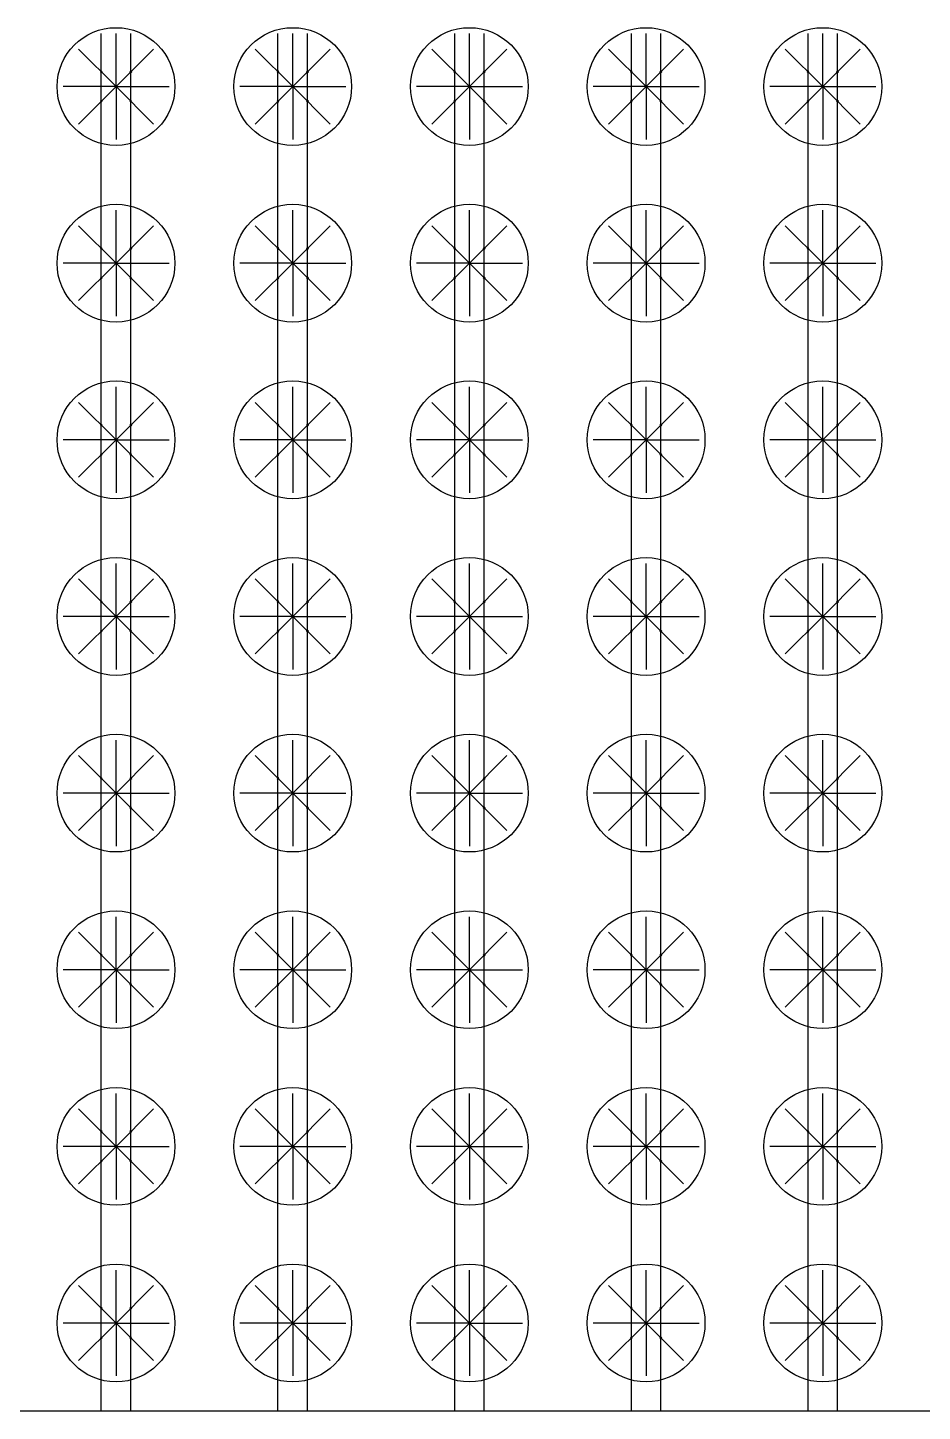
# Model space of a CAD drawing. Header units: metres. Extents: x -1021672 to -1021230, y -2826902 to -2826531.
# Drawn here: x -1021599.44 to -1021569.06, y -2826672.66 to -2826625.66 of the extents above; entities that cross this region are included whole.
import ezdxf

# ---------------------------------------------------------------- set-up
doc = ezdxf.new("R2010")
doc.units = ezdxf.units.M
for name, color, linetype in [('IRRIG-LATERAL', 6, 'Continuous'), ('PUMP-STATION-1', 40, 'Continuous'), ('TREES', 94, 'Continuous'), ('V-CTRL-BMRK', 150, 'Continuous')]:
    doc.layers.add(name, color=color, linetype=linetype)

# ---------------------------------------------------------------- blocks, each defined once
blk = doc.blocks.new('MANGO_TREE')
at = {"layer": 'TREES'}
for q in [(0, 1.8), (-1.273, 1.273), (1.273, 1.273), (-1.8, 0), (-1.273, -1.273), (1.8, 0), (0, -1.8), (1.273, -1.273)]:
    blk.add_line((0, 0), q, dxfattribs=at)
blk.add_circle((0, 0), 2, dxfattribs=at)
blk = doc.blocks.new('dripper')
at = {"layer": 'PUMP-STATION-1', "true_color": 0x7aafdf}
h = blk.add_hatch(color=143, dxfattribs=at)
h.dxf.hatch_style = 1
h.paths.add_polyline_path([(-1021243.937, -2826723.087), (-1021243.937, -2826723.101), (-1021243.929, -2826723.109), (-1021243.921, -2826723.102)])
h.paths.add_polyline_path([(-1021243.921, -2826723.102), (-1021243.929, -2826723.109), (-1021243.92, -2826723.117), (-1021243.937, -2826723.133), (-1021243.937, -2826723.147), (-1021243.906, -2826723.117)])
h.paths.add_polyline_path([(-1021243.937, -2826723.133), (-1021243.945, -2826723.125), (-1021243.952, -2826723.132), (-1021243.937, -2826723.147)])
h.paths.add_polyline_path([(-1021243.953, -2826723.117), (-1021243.937, -2826723.101), (-1021243.937, -2826723.087), (-1021243.967, -2826723.117), (-1021243.952, -2826723.132), (-1021243.945, -2826723.125)])
at = {"layer": 'PUMP-STATION-1', "true_color": 0x22346e}
h = blk.add_hatch(color=159, dxfattribs=at)
h.dxf.hatch_style = 1
h.paths.add_polyline_path([(-1021243.937, -2826723.101), (-1021243.953, -2826723.117), (-1021243.945, -2826723.125), (-1021243.937, -2826723.117)])
h.paths.add_polyline_path([(-1021243.937, -2826723.101), (-1021243.937, -2826723.117), (-1021243.929, -2826723.109)])
h.paths.add_polyline_path([(-1021243.92, -2826723.117), (-1021243.929, -2826723.109), (-1021243.937, -2826723.117), (-1021243.937, -2826723.133)])
h.paths.add_polyline_path([(-1021243.937, -2826723.117), (-1021243.945, -2826723.125), (-1021243.937, -2826723.133)])
at = {"layer": 'PUMP-STATION-1', "flags": 128}
for points in [[(-1021243.906, -2826723.117), (-1021243.937, -2826723.087), (-1021243.967, -2826723.117), (-1021243.937, -2826723.147)], [(-1021243.92, -2826723.117), (-1021243.937, -2826723.101), (-1021243.953, -2826723.117), (-1021243.937, -2826723.133)]]:
    blk.add_lwpolyline(points, close=True, dxfattribs=at)
blk = doc.blocks.new('*U2394')
at = {"layer": 'PUMP-STATION-1'}
blk.add_blockref('dripper', (1021243.937, 2826723.117), dxfattribs=at)
blk = doc.blocks.new('*U2395')
at = {"layer": 'PUMP-STATION-1', "color": 0, "linetype": 'ByBlock', "lineweight": -2, "transparency": 16777216}
for p, rotation in [((-1021244.937, -2826723.117), 90.00000000000001), ((-1021244.937, -2826724.117), 180), ((-1021243.937, -2826724.117), 270)]:
    blk.add_blockref('*U2394', p, dxfattribs=dict(at, rotation=rotation))
blk.add_blockref('*U2394', (-1021243.937, -2826723.117), dxfattribs=at)
blk = doc.blocks.new('*U2396')
at = {"layer": 'PUMP-STATION-1'}
blk.add_blockref('dripper', (1021243.937, 2826723.117), dxfattribs=at)
blk = doc.blocks.new('*U2397')
at = {"layer": 'PUMP-STATION-1', "color": 0, "linetype": 'ByBlock', "lineweight": -2, "transparency": 16777216}
for p, rotation in [((-1021244.937, -2826723.117), 90.00000000000001), ((-1021244.937, -2826724.117), 180), ((-1021243.937, -2826724.117), 270)]:
    blk.add_blockref('*U2396', p, dxfattribs=dict(at, rotation=rotation))
blk.add_blockref('*U2396', (-1021243.937, -2826723.117), dxfattribs=at)
blk = doc.blocks.new('*U2398')
at = {"layer": 'PUMP-STATION-1'}
blk.add_blockref('dripper', (1021243.937, 2826723.117), dxfattribs=at)
blk = doc.blocks.new('*U2399')
at = {"layer": 'PUMP-STATION-1', "color": 0, "linetype": 'ByBlock', "lineweight": -2, "transparency": 16777216}
for p, rotation in [((-1021244.937, -2826723.117), 90.00000000000001), ((-1021244.937, -2826724.117), 180), ((-1021243.937, -2826724.117), 270)]:
    blk.add_blockref('*U2398', p, dxfattribs=dict(at, rotation=rotation))
blk.add_blockref('*U2398', (-1021243.937, -2826723.117), dxfattribs=at)
blk = doc.blocks.new('*U2232')
at = {"layer": 'PUMP-STATION-1'}
blk.add_blockref('dripper', (1021243.937, 2826723.117), dxfattribs=at)
blk = doc.blocks.new('*U2233')
at = {"layer": 'PUMP-STATION-1', "color": 0, "linetype": 'ByBlock', "lineweight": -2, "transparency": 16777216}
for p, rotation in [((-1021244.937, -2826723.117), 90.00000000000001), ((-1021244.937, -2826724.117), 180), ((-1021243.937, -2826724.117), 270)]:
    blk.add_blockref('*U2232', p, dxfattribs=dict(at, rotation=rotation))
blk.add_blockref('*U2232', (-1021243.937, -2826723.117), dxfattribs=at)
blk = doc.blocks.new('*U2234')
at = {"layer": 'PUMP-STATION-1'}
blk.add_blockref('dripper', (1021243.937, 2826723.117), dxfattribs=at)
blk = doc.blocks.new('*U2235')
at = {"layer": 'PUMP-STATION-1', "color": 0, "linetype": 'ByBlock', "lineweight": -2, "transparency": 16777216}
for p, rotation in [((-1021244.937, -2826723.117), 90.00000000000001), ((-1021244.937, -2826724.117), 180), ((-1021243.937, -2826724.117), 270)]:
    blk.add_blockref('*U2234', p, dxfattribs=dict(at, rotation=rotation))
blk.add_blockref('*U2234', (-1021243.937, -2826723.117), dxfattribs=at)
blk = doc.blocks.new('*U2236')
at = {"layer": 'PUMP-STATION-1'}
blk.add_blockref('dripper', (1021243.937, 2826723.117), dxfattribs=at)
blk = doc.blocks.new('*U2237')
at = {"layer": 'PUMP-STATION-1', "color": 0, "linetype": 'ByBlock', "lineweight": -2, "transparency": 16777216}
for p, rotation in [((-1021244.937, -2826723.117), 90.00000000000001), ((-1021244.937, -2826724.117), 180), ((-1021243.937, -2826724.117), 270)]:
    blk.add_blockref('*U2236', p, dxfattribs=dict(at, rotation=rotation))
blk.add_blockref('*U2236', (-1021243.937, -2826723.117), dxfattribs=at)
blk = doc.blocks.new('*U2238')
at = {"layer": 'PUMP-STATION-1'}
blk.add_blockref('dripper', (1021243.937, 2826723.117), dxfattribs=at)
blk = doc.blocks.new('*U2239')
at = {"layer": 'PUMP-STATION-1', "color": 0, "linetype": 'ByBlock', "lineweight": -2, "transparency": 16777216}
for p, rotation in [((-1021244.937, -2826723.117), 90.00000000000001), ((-1021244.937, -2826724.117), 180), ((-1021243.937, -2826724.117), 270)]:
    blk.add_blockref('*U2238', p, dxfattribs=dict(at, rotation=rotation))
blk.add_blockref('*U2238', (-1021243.937, -2826723.117), dxfattribs=at)
blk = doc.blocks.new('*U2240')
at = {"layer": 'PUMP-STATION-1'}
blk.add_blockref('dripper', (1021243.937, 2826723.117), dxfattribs=at)
blk = doc.blocks.new('*U2241')
at = {"layer": 'PUMP-STATION-1', "color": 0, "linetype": 'ByBlock', "lineweight": -2, "transparency": 16777216}
for p, rotation in [((-1021244.937, -2826723.117), 90.00000000000001), ((-1021244.937, -2826724.117), 180), ((-1021243.937, -2826724.117), 270)]:
    blk.add_blockref('*U2240', p, dxfattribs=dict(at, rotation=rotation))
blk.add_blockref('*U2240', (-1021243.937, -2826723.117), dxfattribs=at)
blk = doc.blocks.new('*U2270')
at = {"layer": 'PUMP-STATION-1'}
blk.add_blockref('dripper', (1021243.937, 2826723.117), dxfattribs=at)
blk = doc.blocks.new('*U2271')
at = {"layer": 'PUMP-STATION-1', "color": 0, "linetype": 'ByBlock', "lineweight": -2, "transparency": 16777216}
for p, rotation in [((-1021244.937, -2826723.117), 90.00000000000001), ((-1021244.937, -2826724.117), 180), ((-1021243.937, -2826724.117), 270)]:
    blk.add_blockref('*U2270', p, dxfattribs=dict(at, rotation=rotation))
blk.add_blockref('*U2270', (-1021243.937, -2826723.117), dxfattribs=at)
blk = doc.blocks.new('*U2272')
at = {"layer": 'PUMP-STATION-1'}
blk.add_blockref('dripper', (1021243.937, 2826723.117), dxfattribs=at)
blk = doc.blocks.new('*U2273')
at = {"layer": 'PUMP-STATION-1', "color": 0, "linetype": 'ByBlock', "lineweight": -2, "transparency": 16777216}
for p, rotation in [((-1021244.937, -2826723.117), 90.00000000000001), ((-1021244.937, -2826724.117), 180), ((-1021243.937, -2826724.117), 270)]:
    blk.add_blockref('*U2272', p, dxfattribs=dict(at, rotation=rotation))
blk.add_blockref('*U2272', (-1021243.937, -2826723.117), dxfattribs=at)
blk = doc.blocks.new('*U2274')
at = {"layer": 'PUMP-STATION-1'}
blk.add_blockref('dripper', (1021243.937, 2826723.117), dxfattribs=at)
blk = doc.blocks.new('*U2275')
at = {"layer": 'PUMP-STATION-1', "color": 0, "linetype": 'ByBlock', "lineweight": -2, "transparency": 16777216}
for p, rotation in [((-1021244.937, -2826723.117), 90.00000000000001), ((-1021244.937, -2826724.117), 180), ((-1021243.937, -2826724.117), 270)]:
    blk.add_blockref('*U2274', p, dxfattribs=dict(at, rotation=rotation))
blk.add_blockref('*U2274', (-1021243.937, -2826723.117), dxfattribs=at)
blk = doc.blocks.new('*U2276')
at = {"layer": 'PUMP-STATION-1'}
blk.add_blockref('dripper', (1021243.937, 2826723.117), dxfattribs=at)
blk = doc.blocks.new('*U2277')
at = {"layer": 'PUMP-STATION-1', "color": 0, "linetype": 'ByBlock', "lineweight": -2, "transparency": 16777216}
for p, rotation in [((-1021244.937, -2826723.117), 90.00000000000001), ((-1021244.937, -2826724.117), 180), ((-1021243.937, -2826724.117), 270)]:
    blk.add_blockref('*U2276', p, dxfattribs=dict(at, rotation=rotation))
blk.add_blockref('*U2276', (-1021243.937, -2826723.117), dxfattribs=at)
blk = doc.blocks.new('*U2182')
at = {"layer": 'PUMP-STATION-1'}
blk.add_blockref('dripper', (1021243.937, 2826723.117), dxfattribs=at)
blk = doc.blocks.new('*U2183')
at = {"layer": 'PUMP-STATION-1', "color": 0, "linetype": 'ByBlock', "lineweight": -2, "transparency": 16777216}
for p, rotation in [((-1021244.937, -2826723.117), 90.00000000000001), ((-1021244.937, -2826724.117), 180), ((-1021243.937, -2826724.117), 270)]:
    blk.add_blockref('*U2182', p, dxfattribs=dict(at, rotation=rotation))
blk.add_blockref('*U2182', (-1021243.937, -2826723.117), dxfattribs=at)
blk = doc.blocks.new('*U2184')
at = {"layer": 'PUMP-STATION-1'}
blk.add_blockref('dripper', (1021243.937, 2826723.117), dxfattribs=at)
blk = doc.blocks.new('*U2185')
at = {"layer": 'PUMP-STATION-1', "color": 0, "linetype": 'ByBlock', "lineweight": -2, "transparency": 16777216}
for p, rotation in [((-1021244.937, -2826723.117), 90.00000000000001), ((-1021244.937, -2826724.117), 180), ((-1021243.937, -2826724.117), 270)]:
    blk.add_blockref('*U2184', p, dxfattribs=dict(at, rotation=rotation))
blk.add_blockref('*U2184', (-1021243.937, -2826723.117), dxfattribs=at)
blk = doc.blocks.new('*U2186')
at = {"layer": 'PUMP-STATION-1'}
blk.add_blockref('dripper', (1021243.937, 2826723.117), dxfattribs=at)
blk = doc.blocks.new('*U2187')
at = {"layer": 'PUMP-STATION-1', "color": 0, "linetype": 'ByBlock', "lineweight": -2, "transparency": 16777216}
for p, rotation in [((-1021244.937, -2826723.117), 90.00000000000001), ((-1021244.937, -2826724.117), 180), ((-1021243.937, -2826724.117), 270)]:
    blk.add_blockref('*U2186', p, dxfattribs=dict(at, rotation=rotation))
blk.add_blockref('*U2186', (-1021243.937, -2826723.117), dxfattribs=at)
blk = doc.blocks.new('*U2188')
at = {"layer": 'PUMP-STATION-1'}
blk.add_blockref('dripper', (1021243.937, 2826723.117), dxfattribs=at)
blk = doc.blocks.new('*U2189')
at = {"layer": 'PUMP-STATION-1', "color": 0, "linetype": 'ByBlock', "lineweight": -2, "transparency": 16777216}
for p, rotation in [((-1021244.937, -2826723.117), 90.00000000000001), ((-1021244.937, -2826724.117), 180), ((-1021243.937, -2826724.117), 270)]:
    blk.add_blockref('*U2188', p, dxfattribs=dict(at, rotation=rotation))
blk.add_blockref('*U2188', (-1021243.937, -2826723.117), dxfattribs=at)
blk = doc.blocks.new('*U2576')
at = {"layer": 'PUMP-STATION-1'}
blk.add_blockref('dripper', (1021243.937, 2826723.117), dxfattribs=at)
blk = doc.blocks.new('*U2577')
at = {"layer": 'PUMP-STATION-1', "color": 0, "linetype": 'ByBlock', "lineweight": -2, "transparency": 16777216}
for p, rotation in [((-1021244.937, -2826723.117), 90.00000000000001), ((-1021244.937, -2826724.117), 180), ((-1021243.937, -2826724.117), 270)]:
    blk.add_blockref('*U2576', p, dxfattribs=dict(at, rotation=rotation))
blk.add_blockref('*U2576', (-1021243.937, -2826723.117), dxfattribs=at)
blk = doc.blocks.new('*U2578')
at = {"layer": 'PUMP-STATION-1'}
blk.add_blockref('dripper', (1021243.937, 2826723.117), dxfattribs=at)
blk = doc.blocks.new('*U2579')
at = {"layer": 'PUMP-STATION-1', "color": 0, "linetype": 'ByBlock', "lineweight": -2, "transparency": 16777216}
for p, rotation in [((-1021244.937, -2826723.117), 90.00000000000001), ((-1021244.937, -2826724.117), 180), ((-1021243.937, -2826724.117), 270)]:
    blk.add_blockref('*U2578', p, dxfattribs=dict(at, rotation=rotation))
blk.add_blockref('*U2578', (-1021243.937, -2826723.117), dxfattribs=at)
blk = doc.blocks.new('*U2580')
at = {"layer": 'PUMP-STATION-1'}
blk.add_blockref('dripper', (1021243.937, 2826723.117), dxfattribs=at)
blk = doc.blocks.new('*U2581')
at = {"layer": 'PUMP-STATION-1', "color": 0, "linetype": 'ByBlock', "lineweight": -2, "transparency": 16777216}
for p, rotation in [((-1021244.937, -2826723.117), 90.00000000000001), ((-1021244.937, -2826724.117), 180), ((-1021243.937, -2826724.117), 270)]:
    blk.add_blockref('*U2580', p, dxfattribs=dict(at, rotation=rotation))
blk.add_blockref('*U2580', (-1021243.937, -2826723.117), dxfattribs=at)
blk = doc.blocks.new('*U2582')
at = {"layer": 'PUMP-STATION-1'}
blk.add_blockref('dripper', (1021243.937, 2826723.117), dxfattribs=at)
blk = doc.blocks.new('*U2583')
at = {"layer": 'PUMP-STATION-1', "color": 0, "linetype": 'ByBlock', "lineweight": -2, "transparency": 16777216}
for p, rotation in [((-1021244.937, -2826723.117), 90.00000000000001), ((-1021244.937, -2826724.117), 180), ((-1021243.937, -2826724.117), 270)]:
    blk.add_blockref('*U2582', p, dxfattribs=dict(at, rotation=rotation))
blk.add_blockref('*U2582', (-1021243.937, -2826723.117), dxfattribs=at)
blk = doc.blocks.new('*U2584')
at = {"layer": 'PUMP-STATION-1'}
blk.add_blockref('dripper', (1021243.937, 2826723.117), dxfattribs=at)
blk = doc.blocks.new('*U2585')
at = {"layer": 'PUMP-STATION-1', "color": 0, "linetype": 'ByBlock', "lineweight": -2, "transparency": 16777216}
for p, rotation in [((-1021244.937, -2826723.117), 90.00000000000001), ((-1021244.937, -2826724.117), 180), ((-1021243.937, -2826724.117), 270)]:
    blk.add_blockref('*U2584', p, dxfattribs=dict(at, rotation=rotation))
blk.add_blockref('*U2584', (-1021243.937, -2826723.117), dxfattribs=at)
blk = doc.blocks.new('*U2566')
at = {"layer": 'PUMP-STATION-1'}
blk.add_blockref('dripper', (1021243.937, 2826723.117), dxfattribs=at)
blk = doc.blocks.new('*U2567')
at = {"layer": 'PUMP-STATION-1', "color": 0, "linetype": 'ByBlock', "lineweight": -2, "transparency": 16777216}
for p, rotation in [((-1021244.937, -2826723.117), 90.00000000000001), ((-1021244.937, -2826724.117), 180), ((-1021243.937, -2826724.117), 270)]:
    blk.add_blockref('*U2566', p, dxfattribs=dict(at, rotation=rotation))
blk.add_blockref('*U2566', (-1021243.937, -2826723.117), dxfattribs=at)
blk = doc.blocks.new('*U2568')
at = {"layer": 'PUMP-STATION-1'}
blk.add_blockref('dripper', (1021243.937, 2826723.117), dxfattribs=at)
blk = doc.blocks.new('*U2569')
at = {"layer": 'PUMP-STATION-1', "color": 0, "linetype": 'ByBlock', "lineweight": -2, "transparency": 16777216}
for p, rotation in [((-1021244.937, -2826723.117), 90.00000000000001), ((-1021244.937, -2826724.117), 180), ((-1021243.937, -2826724.117), 270)]:
    blk.add_blockref('*U2568', p, dxfattribs=dict(at, rotation=rotation))
blk.add_blockref('*U2568', (-1021243.937, -2826723.117), dxfattribs=at)
blk = doc.blocks.new('*U2570')
at = {"layer": 'PUMP-STATION-1'}
blk.add_blockref('dripper', (1021243.937, 2826723.117), dxfattribs=at)
blk = doc.blocks.new('*U2571')
at = {"layer": 'PUMP-STATION-1', "color": 0, "linetype": 'ByBlock', "lineweight": -2, "transparency": 16777216}
for p, rotation in [((-1021244.937, -2826723.117), 90.00000000000001), ((-1021244.937, -2826724.117), 180), ((-1021243.937, -2826724.117), 270)]:
    blk.add_blockref('*U2570', p, dxfattribs=dict(at, rotation=rotation))
blk.add_blockref('*U2570', (-1021243.937, -2826723.117), dxfattribs=at)
blk = doc.blocks.new('*U2432')
at = {"layer": 'PUMP-STATION-1'}
blk.add_blockref('dripper', (1021243.937, 2826723.117), dxfattribs=at)
blk = doc.blocks.new('*U2433')
at = {"layer": 'PUMP-STATION-1', "color": 0, "linetype": 'ByBlock', "lineweight": -2, "transparency": 16777216}
for p, rotation in [((-1021244.937, -2826723.117), 90.00000000000001), ((-1021244.937, -2826724.117), 180), ((-1021243.937, -2826724.117), 270)]:
    blk.add_blockref('*U2432', p, dxfattribs=dict(at, rotation=rotation))
blk.add_blockref('*U2432', (-1021243.937, -2826723.117), dxfattribs=at)
blk = doc.blocks.new('*U2434')
at = {"layer": 'PUMP-STATION-1'}
blk.add_blockref('dripper', (1021243.937, 2826723.117), dxfattribs=at)
blk = doc.blocks.new('*U2435')
at = {"layer": 'PUMP-STATION-1', "color": 0, "linetype": 'ByBlock', "lineweight": -2, "transparency": 16777216}
for p, rotation in [((-1021244.937, -2826723.117), 90.00000000000001), ((-1021244.937, -2826724.117), 180), ((-1021243.937, -2826724.117), 270)]:
    blk.add_blockref('*U2434', p, dxfattribs=dict(at, rotation=rotation))
blk.add_blockref('*U2434', (-1021243.937, -2826723.117), dxfattribs=at)
blk = doc.blocks.new('*U2436')
at = {"layer": 'PUMP-STATION-1'}
blk.add_blockref('dripper', (1021243.937, 2826723.117), dxfattribs=at)
blk = doc.blocks.new('*U2437')
at = {"layer": 'PUMP-STATION-1', "color": 0, "linetype": 'ByBlock', "lineweight": -2, "transparency": 16777216}
for p, rotation in [((-1021244.937, -2826723.117), 90.00000000000001), ((-1021244.937, -2826724.117), 180), ((-1021243.937, -2826724.117), 270)]:
    blk.add_blockref('*U2436', p, dxfattribs=dict(at, rotation=rotation))
blk.add_blockref('*U2436', (-1021243.937, -2826723.117), dxfattribs=at)
blk = doc.blocks.new('*U2438')
at = {"layer": 'PUMP-STATION-1'}
blk.add_blockref('dripper', (1021243.937, 2826723.117), dxfattribs=at)
blk = doc.blocks.new('*U2439')
at = {"layer": 'PUMP-STATION-1', "color": 0, "linetype": 'ByBlock', "lineweight": -2, "transparency": 16777216}
for p, rotation in [((-1021244.937, -2826723.117), 90.00000000000001), ((-1021244.937, -2826724.117), 180), ((-1021243.937, -2826724.117), 270)]:
    blk.add_blockref('*U2438', p, dxfattribs=dict(at, rotation=rotation))
blk.add_blockref('*U2438', (-1021243.937, -2826723.117), dxfattribs=at)
blk = doc.blocks.new('*U2440')
at = {"layer": 'PUMP-STATION-1'}
blk.add_blockref('dripper', (1021243.937, 2826723.117), dxfattribs=at)
blk = doc.blocks.new('*U2441')
at = {"layer": 'PUMP-STATION-1', "color": 0, "linetype": 'ByBlock', "lineweight": -2, "transparency": 16777216}
for p, rotation in [((-1021244.937, -2826723.117), 90.00000000000001), ((-1021244.937, -2826724.117), 180), ((-1021243.937, -2826724.117), 270)]:
    blk.add_blockref('*U2440', p, dxfattribs=dict(at, rotation=rotation))
blk.add_blockref('*U2440', (-1021243.937, -2826723.117), dxfattribs=at)
blk = doc.blocks.new('*U2442')
at = {"layer": 'PUMP-STATION-1'}
blk.add_blockref('dripper', (1021243.937, 2826723.117), dxfattribs=at)
blk = doc.blocks.new('*U2443')
at = {"layer": 'PUMP-STATION-1', "color": 0, "linetype": 'ByBlock', "lineweight": -2, "transparency": 16777216}
for p, rotation in [((-1021244.937, -2826723.117), 90.00000000000001), ((-1021244.937, -2826724.117), 180), ((-1021243.937, -2826724.117), 270)]:
    blk.add_blockref('*U2442', p, dxfattribs=dict(at, rotation=rotation))
blk.add_blockref('*U2442', (-1021243.937, -2826723.117), dxfattribs=at)
blk = doc.blocks.new('*U2416')
at = {"layer": 'PUMP-STATION-1'}
blk.add_blockref('dripper', (1021243.937, 2826723.117), dxfattribs=at)
blk = doc.blocks.new('*U2417')
at = {"layer": 'PUMP-STATION-1', "color": 0, "linetype": 'ByBlock', "lineweight": -2, "transparency": 16777216}
for p, rotation in [((-1021244.937, -2826723.117), 90.00000000000001), ((-1021244.937, -2826724.117), 180), ((-1021243.937, -2826724.117), 270)]:
    blk.add_blockref('*U2416', p, dxfattribs=dict(at, rotation=rotation))
blk.add_blockref('*U2416', (-1021243.937, -2826723.117), dxfattribs=at)
blk = doc.blocks.new('*U2418')
at = {"layer": 'PUMP-STATION-1'}
blk.add_blockref('dripper', (1021243.937, 2826723.117), dxfattribs=at)
blk = doc.blocks.new('*U2419')
at = {"layer": 'PUMP-STATION-1', "color": 0, "linetype": 'ByBlock', "lineweight": -2, "transparency": 16777216}
for p, rotation in [((-1021244.937, -2826723.117), 90.00000000000001), ((-1021244.937, -2826724.117), 180), ((-1021243.937, -2826724.117), 270)]:
    blk.add_blockref('*U2418', p, dxfattribs=dict(at, rotation=rotation))
blk.add_blockref('*U2418', (-1021243.937, -2826723.117), dxfattribs=at)
blk = doc.blocks.new('*U2478')
at = {"layer": 'PUMP-STATION-1'}
blk.add_blockref('dripper', (1021243.937, 2826723.117), dxfattribs=at)
blk = doc.blocks.new('*U2479')
at = {"layer": 'PUMP-STATION-1', "color": 0, "linetype": 'ByBlock', "lineweight": -2, "transparency": 16777216}
for p, rotation in [((-1021244.937, -2826723.117), 90.00000000000001), ((-1021244.937, -2826724.117), 180), ((-1021243.937, -2826724.117), 270)]:
    blk.add_blockref('*U2478', p, dxfattribs=dict(at, rotation=rotation))
blk.add_blockref('*U2478', (-1021243.937, -2826723.117), dxfattribs=at)
blk = doc.blocks.new('*U2480')
at = {"layer": 'PUMP-STATION-1'}
blk.add_blockref('dripper', (1021243.937, 2826723.117), dxfattribs=at)
blk = doc.blocks.new('*U2481')
at = {"layer": 'PUMP-STATION-1', "color": 0, "linetype": 'ByBlock', "lineweight": -2, "transparency": 16777216}
for p, rotation in [((-1021244.937, -2826723.117), 90.00000000000001), ((-1021244.937, -2826724.117), 180), ((-1021243.937, -2826724.117), 270)]:
    blk.add_blockref('*U2480', p, dxfattribs=dict(at, rotation=rotation))
blk.add_blockref('*U2480', (-1021243.937, -2826723.117), dxfattribs=at)
blk = doc.blocks.new('*U2454')
at = {"layer": 'PUMP-STATION-1'}
blk.add_blockref('dripper', (1021243.937, 2826723.117), dxfattribs=at)
blk = doc.blocks.new('*U2455')
at = {"layer": 'PUMP-STATION-1', "color": 0, "linetype": 'ByBlock', "lineweight": -2, "transparency": 16777216}
for p, rotation in [((-1021244.937, -2826723.117), 90.00000000000001), ((-1021244.937, -2826724.117), 180), ((-1021243.937, -2826724.117), 270)]:
    blk.add_blockref('*U2454', p, dxfattribs=dict(at, rotation=rotation))
blk.add_blockref('*U2454', (-1021243.937, -2826723.117), dxfattribs=at)
blk = doc.blocks.new('*U2456')
at = {"layer": 'PUMP-STATION-1'}
blk.add_blockref('dripper', (1021243.937, 2826723.117), dxfattribs=at)
blk = doc.blocks.new('*U2457')
at = {"layer": 'PUMP-STATION-1', "color": 0, "linetype": 'ByBlock', "lineweight": -2, "transparency": 16777216}
for p, rotation in [((-1021244.937, -2826723.117), 90.00000000000001), ((-1021244.937, -2826724.117), 180), ((-1021243.937, -2826724.117), 270)]:
    blk.add_blockref('*U2456', p, dxfattribs=dict(at, rotation=rotation))
blk.add_blockref('*U2456', (-1021243.937, -2826723.117), dxfattribs=at)
blk = doc.blocks.new('*U2458')
at = {"layer": 'PUMP-STATION-1'}
blk.add_blockref('dripper', (1021243.937, 2826723.117), dxfattribs=at)
blk = doc.blocks.new('*U2459')
at = {"layer": 'PUMP-STATION-1', "color": 0, "linetype": 'ByBlock', "lineweight": -2, "transparency": 16777216}
for p, rotation in [((-1021244.937, -2826723.117), 90.00000000000001), ((-1021244.937, -2826724.117), 180), ((-1021243.937, -2826724.117), 270)]:
    blk.add_blockref('*U2458', p, dxfattribs=dict(at, rotation=rotation))
blk.add_blockref('*U2458', (-1021243.937, -2826723.117), dxfattribs=at)
blk = doc.blocks.new('*U2460')
at = {"layer": 'PUMP-STATION-1'}
blk.add_blockref('dripper', (1021243.937, 2826723.117), dxfattribs=at)
blk = doc.blocks.new('*U2461')
at = {"layer": 'PUMP-STATION-1', "color": 0, "linetype": 'ByBlock', "lineweight": -2, "transparency": 16777216}
for p, rotation in [((-1021244.937, -2826723.117), 90.00000000000001), ((-1021244.937, -2826724.117), 180), ((-1021243.937, -2826724.117), 270)]:
    blk.add_blockref('*U2460', p, dxfattribs=dict(at, rotation=rotation))
blk.add_blockref('*U2460', (-1021243.937, -2826723.117), dxfattribs=at)
blk = doc.blocks.new('*U2462')
at = {"layer": 'PUMP-STATION-1'}
blk.add_blockref('dripper', (1021243.937, 2826723.117), dxfattribs=at)
blk = doc.blocks.new('*U2463')
at = {"layer": 'PUMP-STATION-1', "color": 0, "linetype": 'ByBlock', "lineweight": -2, "transparency": 16777216}
for p, rotation in [((-1021244.937, -2826723.117), 90.00000000000001), ((-1021244.937, -2826724.117), 180), ((-1021243.937, -2826724.117), 270)]:
    blk.add_blockref('*U2462', p, dxfattribs=dict(at, rotation=rotation))
blk.add_blockref('*U2462', (-1021243.937, -2826723.117), dxfattribs=at)
blk = doc.blocks.new('*U2466')
at = {"layer": 'PUMP-STATION-1'}
blk.add_blockref('dripper', (1021243.937, 2826723.117), dxfattribs=at)
blk = doc.blocks.new('*U2467')
at = {"layer": 'PUMP-STATION-1', "color": 0, "linetype": 'ByBlock', "lineweight": -2, "transparency": 16777216}
for p, rotation in [((-1021244.937, -2826723.117), 90.00000000000001), ((-1021244.937, -2826724.117), 180), ((-1021243.937, -2826724.117), 270)]:
    blk.add_blockref('*U2466', p, dxfattribs=dict(at, rotation=rotation))
blk.add_blockref('*U2466', (-1021243.937, -2826723.117), dxfattribs=at)
blk = doc.blocks.new('B4')
at = {"layer": 'IRRIG-LATERAL'}
blk.add_line((-1021537.454, -2826672.657), (-1021626.437, -2826672.657), dxfattribs=at)
at = {"layer": 'V-CTRL-BMRK'}
for p, q in [((-1021596.937, -2826672.657), (-1021596.937, -2826625.857)), ((-1021595.937, -2826672.657), (-1021595.937, -2826625.857)), ((-1021590.937, -2826672.657), (-1021590.937, -2826625.857)), ((-1021589.937, -2826672.657), (-1021589.937, -2826625.857)), ((-1021584.937, -2826672.657), (-1021584.937, -2826625.857)), ((-1021583.937, -2826672.657), (-1021583.937, -2826625.857)), ((-1021578.937, -2826672.657), (-1021578.937, -2826625.857)), ((-1021577.937, -2826672.657), (-1021577.937, -2826625.857)), ((-1021572.937, -2826672.657), (-1021572.937, -2826625.857)), ((-1021571.937, -2826672.657), (-1021571.937, -2826625.857))]:
    blk.add_line(p, q, dxfattribs=at)
at = {"rotation": 180}
for p in [(-1021596.437, -2826627.657), (-1021590.437, -2826627.657), (-1021584.437, -2826627.657), (-1021578.437, -2826627.657), (-1021572.437, -2826627.657), (-1021596.437, -2826633.657), (-1021590.437, -2826633.657), (-1021584.437, -2826633.657), (-1021578.437, -2826633.657), (-1021572.437, -2826633.657), (-1021596.437, -2826639.657), (-1021590.437, -2826639.657), (-1021584.437, -2826639.657), (-1021578.437, -2826639.657), (-1021572.437, -2826639.657), (-1021596.437, -2826645.657), (-1021590.437, -2826645.657), (-1021584.437, -2826645.657), (-1021578.437, -2826645.657), (-1021572.437, -2826645.657), (-1021596.437, -2826651.657), (-1021590.437, -2826651.657), (-1021584.437, -2826651.657), (-1021578.437, -2826651.657), (-1021572.437, -2826651.657), (-1021596.437, -2826657.657), (-1021590.437, -2826657.657), (-1021584.437, -2826657.657), (-1021578.437, -2826657.657), (-1021572.437, -2826657.657), (-1021596.437, -2826663.657), (-1021590.437, -2826663.657), (-1021584.437, -2826663.657), (-1021578.437, -2826663.657), (-1021572.437, -2826663.657), (-1021596.437, -2826669.657), (-1021590.437, -2826669.657), (-1021584.437, -2826669.657), (-1021578.437, -2826669.657), (-1021572.437, -2826669.657)]:
    blk.add_blockref('MANGO_TREE', p, dxfattribs=at)
at = {"layer": 'PUMP-STATION-1', "rotation": 180}
for name, p in [('*U2241', (-2042840.873, -5653351.274)), ('*U2189', (-2042834.873, -5653351.274)), ('*U2571', (-2042828.873, -5653351.274)), ('*U2419', (-2042822.873, -5653351.274)), ('*U2467', (-2042816.873, -5653351.274)), ('*U2239', (-2042840.873, -5653357.274)), ('*U2187', (-2042834.873, -5653357.274)), ('*U2569', (-2042828.873, -5653357.274)), ('*U2417', (-2042822.873, -5653357.274)), ('*U2463', (-2042816.873, -5653357.274)), ('*U2237', (-2042840.873, -5653363.274)), ('*U2185', (-2042834.873, -5653363.274)), ('*U2567', (-2042828.873, -5653363.274)), ('*U2443', (-2042822.873, -5653363.274)), ('*U2461', (-2042816.873, -5653363.274)), ('*U2235', (-2042840.873, -5653369.274)), ('*U2183', (-2042834.873, -5653369.274)), ('*U2585', (-2042828.873, -5653369.274)), ('*U2441', (-2042822.873, -5653369.274)), ('*U2459', (-2042816.873, -5653369.274)), ('*U2233', (-2042840.873, -5653375.274)), ('*U2277', (-2042834.873, -5653375.274)), ('*U2583', (-2042828.873, -5653375.274)), ('*U2439', (-2042822.873, -5653375.274)), ('*U2457', (-2042816.873, -5653375.274)), ('*U2399', (-2042840.873, -5653381.274)), ('*U2275', (-2042834.873, -5653381.274)), ('*U2581', (-2042828.873, -5653381.274)), ('*U2437', (-2042822.873, -5653381.274)), ('*U2455', (-2042816.873, -5653381.274)), ('*U2397', (-2042840.873, -5653387.274)), ('*U2273', (-2042834.873, -5653387.274)), ('*U2579', (-2042828.873, -5653387.274)), ('*U2435', (-2042822.873, -5653387.274)), ('*U2481', (-2042816.873, -5653387.274)), ('*U2395', (-2042840.873, -5653393.274)), ('*U2271', (-2042834.873, -5653393.274)), ('*U2577', (-2042828.873, -5653393.274)), ('*U2433', (-2042822.873, -5653393.274)), ('*U2479', (-2042816.873, -5653393.274))]:
    blk.add_blockref(name, p, dxfattribs=at)

msp = doc.modelspace()

# ---------------------------------------------------------------- block references
at = {"layer": 'PUMP-STATION-1'}
msp.add_blockref('B4', (0, 0), dxfattribs=at)

doc.saveas('drawing.dxf')
